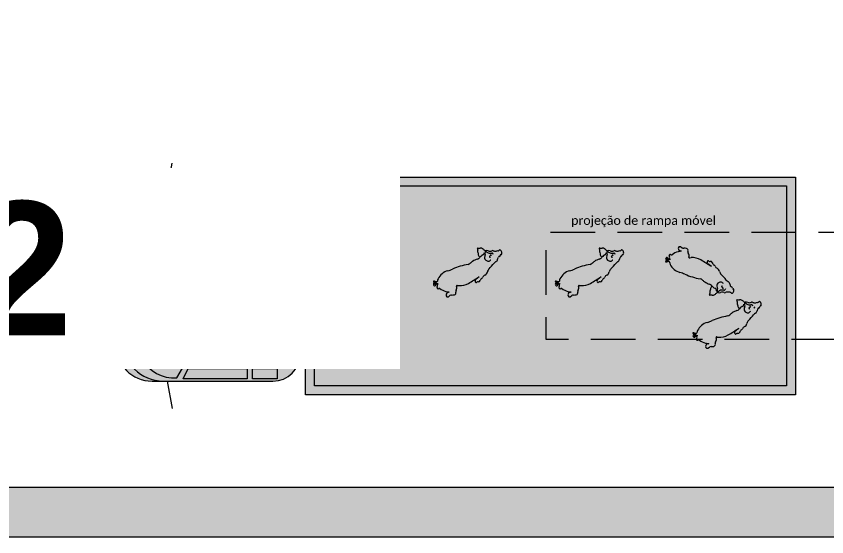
# Model space of a CAD drawing. Header units: metres. Extents: x 5 to 242, y -3 to 162.
# Drawn here: x 144.13 to 153.2, y 95.55 to 101.38 of the extents above; entities that cross this region are included whole.
import ezdxf

# ---------------------------------------------------------------- set-up
doc = ezdxf.new("R2010")
doc.units = ezdxf.units.M
doc.linetypes.add('IMPORT-Dashed _3_', pattern=[0.75, 0.5, -0.25])
doc.layers.add('1053_ARQ_BASE_MATADOURO_dwg', color=7, linetype='Continuous', lineweight=5, true_color=0x767676)
for name, color, linetype, lineweight in [('A-COTAS', 7, 'Continuous', 9), ('A-DETL', 7, 'Continuous', 5), ('A-DETL-GENF', 7, 'Continuous', 5), ('A-EQUIPAMENTOS', 7, 'Continuous', 5), ('A-TEXTO1', 7, 'Continuous', 5), ('A_PROJEÇÃO', 7, 'IMPORT-Dashed _3_', 5), ('G-ANNO-TEXT', 7, 'Continuous', 5)]:
    doc.layers.add(name, color=color, linetype=linetype, lineweight=lineweight)
doc.styles.add('Calibri', font='calibri.ttf', dxfattribs={"height": 0.1})
doc.styles.add('Century Gothic_B_1', font='GOTHICB.TTF', dxfattribs={"height": 1.5})

# ---------------------------------------------------------------- blocks, each defined once
blk = doc.blocks.new('1053_ARQ_BASE_MATADOURO_dwg_CAMINHÃO PORCOS-4039610-TÉRREO 1_20')
at = {"layer": 'A-COTAS', "lineweight": 5, "true_color": 0xe2e2e2}
for points in [[(-5.4864, -1.2192), (0, -1.2192), (0, 1.2192), (-5.4864, 1.2192)], [(-7.2057, -1.0668), (-5.7933, -1.0609), (-5.7361, -1.0436), (-5.6834, -1.0154), (-5.6372, -0.9775), (-5.5993, -0.9313), (-5.5711, -0.8786), (-5.5538, -0.8215), (-5.5479, -0.762), (-5.5538, 0.8215), (-5.5711, 0.8786), (-5.5993, 0.9313), (-5.6372, 0.9775), (-5.6834, 1.0154), (-5.7361, 1.0436), (-5.7933, 1.0609), (-5.8527, 1.0668), (-7.2762, 1.0606), (-7.3447, 1.0423), (-7.4089, 1.0124), (-7.4669, 0.9717), (-7.517, 0.9216), (-7.5576, 0.8636), (-7.5976, 0.762), (-7.6059, 0.731), (-7.6121, 0.6604), (-7.6059, -0.731), (-7.5876, -0.7994), (-7.5576, -0.8636), (-7.517, -0.9216), (-7.4669, -0.9717), (-7.4089, -1.0124), (-7.3447, -1.0423), (-7.2762, -1.0606)]]:
    blk.add_hatch(color=254, dxfattribs=at).paths.add_polyline_path(points)
at = {"layer": 'A-EQUIPAMENTOS', "color": 253, "true_color": 0xaaaaaa}
for p, q in [((-7.035, 1.0668), (-6.9818, 1.3727)), ((-5.8527, 1.0668), (-7.2057, 1.0668)), ((-6.8648, 0.9213), (-6.929, 1.0283)), ((-5.8366, 0.8823), (-6.751, 0.8823)), ((-6.9711, -0.7335), (-6.9711, 0.7335)), ((-6.9034, 0.7299), (-6.9034, -0.7299)), ((-5.6842, -0.7299), (-5.6842, 0.7299)), ((-5.5479, -0.762), (-5.5479, 0.762)), ((-7.6121, 0.6604), (-7.6121, -0.6604)), ((-7.5359, 0.6096), (-7.5359, -0.6096)), ((-3.476, 0.3865), (-3.4774, 0.3791)), ((-3.3336, 0.3914), (-3.3487, 0.3897)), ((-3.3164, 0.4006), (-3.3223, 0.396)), ((-2.1107, 0.3865), (-2.1121, 0.3791)), ((-1.9683, 0.3914), (-1.9834, 0.3897)), ((-1.9511, 0.4006), (-1.957, 0.396)), ((-1.2776, 0.389), (-1.2889, 0.3912)), ((-3.4056, 0.3393), (-3.4097, 0.3444)), ((-3.3847, 0.3513), (-3.3898, 0.3615)), ((-2.0403, 0.3393), (-2.0444, 0.3444)), ((-2.0194, 0.3513), (-2.0245, 0.3615)), ((-1.4108, 0.3065), (-1.4077, 0.3023)), ((-1.1843, 0.3151), (-1.1695, 0.3162)), ((-0.942, 0.2162), (-0.9807, 0.2469)), ((-3.5416, 0.103), (-3.5803, 0.0723)), ((-2.1763, 0.103), (-2.215, 0.0723)), ((-4.0105, 0.0128), (-4.0073, 0.0169)), ((-3.7839, 0.0041), (-3.7691, 0.003)), ((-2.6452, 0.0128), (-2.642, 0.0169)), ((-2.4186, 0.0041), (-2.4038, 0.003)), ((-3.8772, -0.0697), (-3.8886, -0.072)), ((-2.5119, -0.0697), (-2.5233, -0.072)), ((-0.8764, -0.0673), (-0.8777, -0.0599)), ((-0.8059, -0.02), (-0.8101, -0.0251)), ((-0.7851, -0.0321), (-0.7902, -0.0423)), ((-0.734, -0.0721), (-0.7491, -0.0705)), ((-0.7167, -0.0814), (-0.7226, -0.0768)), ((-0.4105, -0.1771), (-0.4164, -0.1817)), ((-0.5701, -0.1912), (-0.5715, -0.1986)), ((-0.4997, -0.2384), (-0.5039, -0.2333)), ((-0.4789, -0.2264), (-0.484, -0.2162)), ((-0.4277, -0.1863), (-0.4429, -0.188)), ((-0.6358, -0.4746), (-0.6745, -0.5053)), ((-1.1046, -0.5649), (-1.1015, -0.5608)), ((-0.8781, -0.5735), (-0.8633, -0.5747)), ((-0.9713, -0.6474), (-0.9827, -0.6497)), ((-6.751, -0.8823), (-5.8366, -0.8823)), ((-6.929, -1.0283), (-6.8648, -0.9213)), ((-7.2057, -1.0668), (-5.8527, -1.0668)), ((-7.035, -1.0668), (-6.9818, -1.3727))]:
    blk.add_line(p, q, dxfattribs=at)
at = {"layer": 'A-EQUIPAMENTOS', "color": 253, "true_color": 0xaaaaaa, "flags": 128}
for points in [[(0, -1.2192), (-5.4864, -1.2192), (-5.4864, 1.2192), (0, 1.2192)], [(-0.1, -1.1192), (-5.3864, -1.1192), (-5.3864, 1.1192), (-0.1, 1.1192)], [(-6.1389, 1.0416), (-6.8565, 1.0416), (-6.8009, 0.9254), (-6.1389, 0.9254)], [(-5.8036, 0.9254), (-5.8036, 1.0416), (-6.0811, 1.0416), (-6.0811, 0.9254)], [(-0.4571, -0.2389), (-0.4645, -0.2412), (-0.4622, -0.2477)], [(-6.1389, -1.0416), (-6.8565, -1.0416), (-6.8009, -0.9254), (-6.1389, -0.9254)], [(-5.8036, -0.9254), (-5.8036, -1.0416), (-6.0811, -1.0416), (-6.0811, -0.9254)]]:
    blk.add_lwpolyline(points, close=True, dxfattribs=at)
for points in [[(-1.3049, 0.4401), (-1.2878, 0.4401), (-1.2707, 0.4276)], [(-3.5246, 0.3308), (-3.5336, 0.3212), (-3.5395, 0.3149)], [(-2.1593, 0.3308), (-2.1683, 0.3212), (-2.1742, 0.3149)], [(-0.925, -0.0116), (-0.934, -0.002), (-0.9399, 0.0043)], [(-3.9045, -0.1209), (-3.8874, -0.1209), (-3.8704, -0.1084)], [(-2.5392, -0.1209), (-2.5221, -0.1209), (-2.5051, -0.1084)], [(-0.6188, -0.2469), (-0.6278, -0.2564), (-0.6337, -0.2627)], [(-0.9986, -0.6986), (-0.9816, -0.6986), (-0.9645, -0.6861)]]:
    blk.add_lwpolyline(points, dxfattribs=at)
at = {"layer": 'A-EQUIPAMENTOS', "color": 253, "true_color": 0xaaaaaa}
for centre, radius, start, end in [((-7.2057, 0.6604), 0.4064, 90, 180), ((-7.0787, 0.6096), 0.4572, 90, 180), ((-6.9637, 0.6434), 0.3864, 84.85508, 158.41457), ((-5.8527, 0.762), 0.3048, 0, 90), ((-6.751, 0.7299), 0.2227, 120.70749, 180), ((-7.1723, 0.7629), 0.1524, 147.20963, 171.42257), ((-6.751, 0.7299), 0.1524, 90, 180), ((-5.8366, 0.7299), 0.1524, 0, 90), ((-2.1146, 0), 5.2673, 171.42257, 188.89184), ((-7.4279, 0.5252), 0.1531, 134.48711, 225.15619), ((-3.5596, 0.42), 0.00375, 78.41611, 217.82362), ((-3.5773, 0.4063), 0.0187, 351.57614, 37.82362), ((-3.4406, 0.386), 0.1196, 171.57614, 181.26606), ((-3.5355, 0.3839), 0.0246, 181.26606, 224.81511), ((-3.5445, 0.4937), 0.0715, 258.41611, 279.76648), ((-3.5571, 0.3625), 0.00582, 328.61412, 44.81511), ((-3.5263, 0.3883), 0.0355, 50.60121, 99.76648), ((-3.8423, 0.0036), 0.5333, 47.36943, 50.60121), ((-3.5778, 0.3971), 0.0966, 337.82905, 346.57911), ((-3.4739, 0.4038), 0.0106, 227.36943, 290.87509), ((-3.4213, 0.3686), 0.057, 169.37262, 199.56817), ((-3.4777, 0.3589), 0.0276, 46.87239, 86.38761), ((-3.4562, 0.3572), 0.0392, 67.46551, 110.87509), ((-3.4296, 0.4102), 0.0427, 226.87239, 255.54116), ((-3.4209, 0.4424), 0.053, 247.46551, 293.69108), ((-3.4179, 0.4557), 0.0896, 255.54116, 280.32182), ((-3.3999, 0.3565), 0.0112, 26.58166, 100.32182), ((-3.3925, 0.3777), 0.0177, 63.12901, 113.69108), ((-3.3676, 0.4267), 0.0372, 243.12901, 263.4954), ((-3.3603, 0.491), 0.102, 263.4954, 276.5046), ((-3.336, 0.4135), 0.0222, 276.16661, 308.13687), ((-3.3119, 0.3951), 0.00713, 77.26147, 129.2361), ((-3.3154, 0.3795), 0.0231, 56.37188, 77.26147), ((-3.3168, 0.3773), 0.0257, 21.95694, 56.37188), ((-3.3141, 0.3676), 0.0248, 324.16614, 358.25245), ((-3.339, 0.3684), 0.0496, 358.25245, 21.95694), ((-2.1943, 0.42), 0.00375, 78.41611, 217.82362), ((-2.212, 0.4063), 0.0187, 351.57614, 37.82362), ((-2.0753, 0.386), 0.1196, 171.57614, 181.26606), ((-2.1702, 0.3839), 0.0246, 181.26606, 224.81511), ((-2.1792, 0.4937), 0.0715, 258.41611, 279.76648), ((-2.1918, 0.3625), 0.00582, 328.61412, 44.81511), ((-2.1611, 0.3883), 0.0355, 50.60121, 99.76648), ((-2.477, 0.0036), 0.5333, 47.36943, 50.60121), ((-2.2125, 0.3971), 0.0966, 337.82905, 346.57911), ((-2.1087, 0.4038), 0.0106, 227.36943, 290.87509), ((-2.056, 0.3686), 0.057, 169.37262, 199.56817), ((-2.1124, 0.3589), 0.0276, 46.87239, 86.38761), ((-2.0909, 0.3572), 0.0392, 67.46551, 110.87509), ((-2.0644, 0.4102), 0.0427, 226.87239, 255.54116), ((-2.0556, 0.4424), 0.053, 247.46551, 293.69108), ((-2.0526, 0.4557), 0.0896, 255.54116, 280.32182), ((-2.0346, 0.3565), 0.0112, 26.58166, 100.32182), ((-2.0272, 0.3777), 0.0177, 63.12901, 113.69108), ((-2.0023, 0.4267), 0.0372, 243.12901, 263.4954), ((-1.995, 0.491), 0.102, 263.4954, 276.5046), ((-1.9707, 0.4135), 0.0222, 276.16661, 308.13687), ((-1.9466, 0.3951), 0.00713, 77.26147, 129.2361), ((-1.9501, 0.3795), 0.0231, 56.37188, 77.26147), ((-1.9516, 0.3773), 0.0257, 21.95694, 56.37188), ((-1.9488, 0.3676), 0.0248, 324.16614, 358.25245), ((-1.9737, 0.3684), 0.0496, 358.25245, 21.95694), ((-1.2627, 0.1909), 0.1985, 105.63505, 127.11052), ((-1.2623, 0.1895), 0.2, 94.36655, 105.63505), ((-1.2905, 0.4215), 0.0235, 127.74978, 181.81579), ((-1.2828, 0.4218), 0.0311, 181.81579, 258.69803), ((-1.2533, 0.4513), 0.0294, 233.76597, 271.54984), ((-1.2493, 0.3018), 0.1201, 76.22794, 91.54984), ((-1.2261, 0.3965), 0.0226, 340.40848, 76.22794), ((-1.1832, 0.3813), 0.0229, 160.40848, 217.54956), ((-1.2372, 0.3398), 0.0452, 336.7108, 37.54956), ((-3.5077, 0.1157), 0.1926, 124.38408, 134.25603), ((-3.5065, 0.1139), 0.1947, 106.89468, 124.38408), ((-3.5787, 0.3515), 0.0536, 286.89468, 316.95424), ((-3.5408, 0.3525), 0.0132, 148.61412, 203.48985), ((-3.4874, 0.3758), 0.0715, 203.48985, 229.69615), ((-3.4767, 0.2856), 0.0659, 113.18051, 136.67152), ((-3.5132, 0.3708), 0.0269, 293.18051, 337.82905), ((-3.4485, 0.3158), 0.0346, 145.23152, 232.61108), ((-3.4895, 0.3443), 0.0153, 325.23152, 19.56817), ((-3.4335, 0.3354), 0.0592, 232.61108, 266.12259), ((-3.4362, 0.2954), 0.0192, 266.12259, 316.85184), ((-3.4254, 0.3277), 0.00327, 83.5101, 260.21837), ((-3.4275, 0.3156), 0.00898, 354.42971, 80.21837), ((-3.4245, 0.336), 0.00508, 263.5101, 11.02916), ((-3.4043, 0.2655), 0.0246, 105.03875, 136.85184), ((-3.4097, 0.3389), 0.00997, 152.6993, 191.02916), ((-3.4138, 0.341), 0.00529, 39.30994, 152.6993), ((-3.3738, 0.3037), 0.0375, 299.99736, 350.31447), ((-3.3187, 0.2943), 0.0185, 143.25835, 170.31447), ((-3.3621, 0.3267), 0.0356, 323.25835, 353.10998), ((-3.3182, 0.3214), 0.00853, 99.69602, 173.10998), ((-3.3226, 0.3471), 0.0175, 279.69602, 358.29088), ((-3.2941, 0.3462), 0.011, 128.54563, 178.29088), ((-3.3, 0.3536), 0.00156, 14.60996, 128.54563), ((-3.2961, 0.3546), 0.00247, 194.60996, 324.16614), ((-2.1424, 0.1157), 0.1926, 124.38408, 134.25603), ((-2.1412, 0.1139), 0.1947, 106.89468, 124.38408), ((-2.2134, 0.3515), 0.0536, 286.89468, 316.95424), ((-2.1755, 0.3525), 0.0132, 148.61412, 203.48985), ((-2.1221, 0.3758), 0.0715, 203.48985, 229.69615), ((-2.1114, 0.2856), 0.0659, 113.18051, 136.67152), ((-2.1479, 0.3708), 0.0269, 293.18051, 337.82905), ((-2.0832, 0.3158), 0.0346, 145.23152, 232.61108), ((-2.1242, 0.3443), 0.0153, 325.23152, 19.56817), ((-2.0682, 0.3354), 0.0592, 232.61108, 266.12259), ((-2.0709, 0.2954), 0.0192, 266.12259, 316.85184), ((-2.0601, 0.3277), 0.00327, 83.5101, 260.21837), ((-2.0622, 0.3156), 0.00898, 354.42971, 80.21837), ((-2.0592, 0.336), 0.00508, 263.5101, 11.02916), ((-2.039, 0.2655), 0.0246, 105.03875, 136.85184), ((-2.0444, 0.3389), 0.00997, 152.6993, 191.02916), ((-2.0485, 0.341), 0.00529, 39.30994, 152.6993), ((-2.0085, 0.3037), 0.0375, 299.99736, 350.31447), ((-1.9534, 0.2943), 0.0185, 143.25835, 170.31447), ((-1.9968, 0.3267), 0.0356, 323.25835, 353.10998), ((-1.9529, 0.3214), 0.00853, 99.69602, 173.10998), ((-1.9573, 0.3471), 0.0175, 279.69602, 358.29088), ((-1.9288, 0.3462), 0.011, 128.54563, 178.29088), ((-1.9347, 0.3536), 0.00156, 14.60996, 128.54563), ((-1.9308, 0.3546), 0.00247, 194.60996, 324.16614), ((-1.4535, 0.2707), 0.00281, 90.39676, 258.71472), ((-1.4332, 0.3004), 0.0226, 159.31598, 245.95352), ((-1.4413, 0.3035), 0.0139, 52.36592, 159.31598), ((-1.4489, 0.2937), 0.0263, 258.71472, 52.36592), ((-1.4537, 0.2933), 0.0198, 270.39676, 17.15818), ((-1.4395, 0.2977), 0.00502, 17.15818, 175.17323), ((-1.4387, 0.2976), 0.00584, 175.17323, 240.15332), ((-1.4053, 0.3629), 0.091, 245.95352, 262.65104), ((-1.4294, 0.3138), 0.0246, 240.15332, 316.46529), ((-1.4179, 0.2655), 0.00728, 4.60271, 82.65104), ((-1.4068, 0.3423), 0.00816, 107.71115, 203.9667), ((-1.3934, 0.3184), 0.0211, 162.22575, 214.38046), ((-1.4324, 0.3309), 0.0199, 342.22575, 23.9667), ((-1.4171, 0.3022), 0.00762, 316.46529, 34.38046), ((-1.4041, 0.3338), 0.017, 59.61764, 107.71115), ((-1.4279, 0.287), 0.0254, 12.54098, 37.14954), ((-1.3896, 0.3586), 0.0117, 239.61764, 307.11052), ((-1.1895, 0.3192), 0.00669, 156.7108, 321.39841), ((-1.1556, 0.1348), 0.182, 59.27791, 94.3955), ((-2.8431, -2.705), 3.4853, 56.94335, 59.27791), ((-0.966, 0.2654), 0.0237, 155.44385, 231.56662), ((-0.9778, 0.2708), 0.0107, 47.1599, 155.44385), ((-0.958, 0.2921), 0.0183, 227.1599, 280.97138), ((-0.9508, 0.255), 0.0195, 13.01904, 100.97138), ((-4.0054, 0.5701), 0.4161, 285.49884, 293.47979), ((-3.5253, -0.5351), 0.7889, 100.31101, 113.47979), ((-3.675, 0.2873), 0.0471, 280.31101, 314.25603), ((-3.3781, 0.1397), 0.0745, 136.8653, 166.95503), ((-4.7508, 1.4258), 1.8066, 316.8653, 319.57264), ((-3.3159, 0.2034), 0.0784, 119.99736, 139.57264), ((-2.6402, 0.5701), 0.4161, 285.49884, 293.47979), ((-2.16, -0.5351), 0.7889, 100.31101, 113.47979), ((-2.3097, 0.2873), 0.0471, 280.31101, 314.25603), ((-2.0128, 0.1397), 0.0745, 136.8653, 166.95503), ((-3.3855, 1.4258), 1.8066, 316.8653, 319.57264), ((-1.9506, 0.2034), 0.0784, 119.99736, 139.57264), ((-1.3408, 0.2717), 0.07, 184.60271, 205.92877), ((-1.2485, 0.3166), 0.1727, 205.92877, 254.50116), ((-0.8922, 0.2685), 0.0406, 193.01904, 243.75652), ((-0.9182, 0.2158), 0.0182, 19.55204, 63.75652), ((-0.8616, 0.2359), 0.0419, 199.55204, 244.7648), ((-0.9016, 0.1511), 0.0519, 13.04497, 64.7648), ((-3.8481, 0.0027), 0.1727, 105.49884, 154.07123), ((-5.4428, 3.0242), 3.4853, 300.72209, 303.05665), ((-3.5178, 0.1034), 0.0182, 296.24348, 340.44796), ((-3.4612, 0.0833), 0.0419, 115.2352, 160.44796), ((-3.5012, 0.1682), 0.0519, 295.2352, 346.95503), ((-2.4828, 0.0027), 0.1727, 105.49884, 154.07123), ((-4.0775, 3.0242), 3.4853, 300.72209, 303.05665), ((-2.1525, 0.1034), 0.0182, 296.24348, 340.44796), ((-2.0959, 0.0833), 0.0419, 115.2352, 160.44796), ((-2.1359, 0.1682), 0.0519, 295.2352, 346.95503), ((-1.4058, -0.2509), 0.4161, 66.52021, 74.50116), ((-0.9257, 0.8544), 0.7889, 246.52021, 259.68899), ((-0.7785, 0.1796), 0.0745, 193.04497, 223.1347), ((-2.1512, -1.1065), 1.8066, 40.42736, 43.1347), ((-4.0531, 0.0486), 0.00281, 101.28528, 269.60324), ((-4.0328, 0.0188), 0.0226, 114.04648, 200.68402), ((-4.041, 0.0157), 0.0139, 200.68402, 307.63408), ((-4.0485, 0.0255), 0.0263, 307.63408, 101.28528), ((-4.0533, 0.0259), 0.0198, 342.84182, 89.60324), ((-4.0383, 0.0216), 0.00584, 119.84668, 184.82677), ((-4.0391, 0.0216), 0.00502, 184.82677, 342.84182), ((-4.005, -0.0437), 0.091, 97.34896, 114.04648), ((-4.029, 0.0054), 0.0246, 43.53471, 119.84668), ((-4.0175, 0.0538), 0.00728, 277.34896, 355.39729), ((-3.993, 0.0008), 0.0211, 145.61954, 197.77425), ((-4.0167, 0.0171), 0.00762, 325.61954, 43.53471), ((-3.9405, 0.0476), 0.07, 154.07123, 175.39729), ((-4.0275, 0.0322), 0.0254, 322.85046, 347.45902), ((-3.7891, 0), 0.00669, 38.60159, 203.2892), ((-3.7552, 0.1845), 0.182, 265.6045, 300.72209), ((-3.5656, 0.0538), 0.0237, 128.43338, 204.55615), ((-3.5774, 0.0484), 0.0107, 204.55615, 312.8401), ((-3.5576, 0.0271), 0.0183, 79.02862, 132.8401), ((-3.5504, 0.0642), 0.0195, 259.02862, 346.98096), ((-3.4918, 0.0507), 0.0406, 116.24348, 166.98096), ((-2.6878, 0.0486), 0.00281, 101.28528, 269.60324), ((-2.6675, 0.0188), 0.0226, 114.04648, 200.68402), ((-2.6757, 0.0157), 0.0139, 200.68402, 307.63408), ((-2.6833, 0.0255), 0.0263, 307.63408, 101.28528), ((-2.688, 0.0259), 0.0198, 342.84182, 89.60324), ((-2.673, 0.0216), 0.00584, 119.84668, 184.82677), ((-2.6739, 0.0216), 0.00502, 184.82677, 342.84182), ((-2.6397, -0.0437), 0.091, 97.34896, 114.04648), ((-2.6637, 0.0054), 0.0246, 43.53471, 119.84668), ((-2.6522, 0.0538), 0.00728, 277.34896, 355.39729), ((-2.6278, 0.0008), 0.0211, 145.61954, 197.77425), ((-2.6514, 0.0171), 0.00762, 325.61954, 43.53471), ((-2.5752, 0.0476), 0.07, 154.07123, 175.39729), ((-2.6622, 0.0322), 0.0254, 322.85046, 347.45902), ((-2.4239, 0), 0.00669, 38.60159, 203.2892), ((-2.3899, 0.1845), 0.182, 265.6045, 300.72209), ((-2.2003, 0.0538), 0.0237, 128.43338, 204.55615), ((-2.2121, 0.0484), 0.0107, 204.55615, 312.8401), ((-2.1923, 0.0271), 0.0183, 79.02862, 132.8401), ((-2.1851, 0.0642), 0.0195, 259.02862, 346.98096), ((-2.1265, 0.0507), 0.0406, 116.24348, 166.98096), ((-1.0753, 0.0319), 0.0471, 45.74397, 79.68899), ((-0.9081, 0.2035), 0.1926, 225.74397, 235.61592), ((-0.9069, 0.2053), 0.1947, 235.61592, 253.10532), ((-0.9791, -0.0323), 0.0536, 43.04576, 73.10532), ((-0.8489, 0.0034), 0.0346, 127.38892, 214.76848), ((-0.8339, -0.0162), 0.0592, 93.87741, 127.38892), ((-0.8366, 0.0238), 0.0192, 43.14816, 93.87741), ((-0.8279, 0.0036), 0.00898, 279.78163, 5.57029), ((-0.8046, 0.0537), 0.0246, 223.14816, 254.96125), ((-0.7163, 0.1158), 0.0784, 220.42736, 240.00264), ((-0.7742, 0.0155), 0.0375, 9.68553, 60.00264), ((-0.719, 0.0249), 0.0185, 189.68553, 216.74165), ((-0.7624, -0.0075), 0.0356, 6.89002, 36.74165), ((-4.0064, -0.023), 0.00816, 156.0333, 252.28885), ((-4.0321, -0.0117), 0.0199, 336.0333, 17.77425), ((-4.0037, -0.0146), 0.017, 252.28885, 300.38236), ((-3.9892, -0.0394), 0.0117, 52.88948, 120.38236), ((-3.8624, 0.1283), 0.1985, 232.88948, 254.36495), ((-3.862, 0.1297), 0.2, 254.36495, 265.63345), ((-3.8825, -0.1025), 0.0311, 101.30197, 178.18421), ((-3.8257, -0.0773), 0.0226, 283.77206, 19.59152), ((-3.7829, -0.0621), 0.0229, 142.45044, 199.59152), ((-3.8369, -0.0206), 0.0452, 322.45044, 23.2892), ((-2.6411, -0.023), 0.00816, 156.0333, 252.28885), ((-2.6668, -0.0117), 0.0199, 336.0333, 17.77425), ((-2.6385, -0.0146), 0.017, 252.28885, 300.38236), ((-2.6239, -0.0394), 0.0117, 52.88948, 120.38236), ((-2.4971, 0.1283), 0.1985, 232.88948, 254.36495), ((-2.4967, 0.1297), 0.2, 254.36495, 265.63345), ((-2.5172, -0.1025), 0.0311, 101.30197, 178.18421), ((-2.4604, -0.0773), 0.0226, 283.77206, 19.59152), ((-2.4176, -0.0621), 0.0229, 142.45044, 199.59152), ((-2.4716, -0.0206), 0.0452, 322.45044, 23.2892), ((-0.9777, -0.0871), 0.0187, 322.17638, 8.42386), ((-0.9359, -0.0647), 0.0246, 135.18489, 178.73394), ((-0.841, -0.0668), 0.1196, 178.73394, 188.42386), ((-0.9412, -0.0333), 0.0132, 156.51015, 211.38588), ((-0.8877, -0.0566), 0.0715, 130.30385, 156.51015), ((-0.9575, -0.0433), 0.00582, 315.18489, 31.38588), ((-0.8771, 0.0336), 0.0659, 223.32848, 246.81949), ((-1.2427, 0.3156), 0.5333, 309.39879, 312.63057), ((-0.9136, -0.0516), 0.0269, 22.17095, 66.81949), ((-0.9782, -0.0779), 0.0966, 13.42089, 22.17095), ((-0.8743, -0.0845), 0.0106, 69.12491, 132.63057), ((-0.8217, -0.0493), 0.057, 160.43183, 190.62738), ((-0.8899, -0.0251), 0.0153, 340.43183, 34.76848), ((-0.8781, -0.0397), 0.0276, 273.61239, 313.12761), ((-0.8566, -0.038), 0.0392, 249.12491, 292.53449), ((-0.83, -0.091), 0.0427, 104.45884, 133.12761), ((-0.8212, -0.1232), 0.053, 66.30892, 112.53449), ((-0.8183, -0.1365), 0.0896, 79.67818, 104.45884), ((-0.8258, -0.0085), 0.00327, 99.78163, 276.4899), ((-0.8248, -0.0168), 0.00508, 348.97084, 96.4899), ((-0.8101, -0.0196), 0.00997, 168.97084, 207.3007), ((-0.8142, -0.0218), 0.00529, 207.3007, 320.69006), ((-0.8002, -0.0372), 0.0112, 259.67818, 333.41834), ((-0.7928, -0.0584), 0.0177, 246.30892, 296.87099), ((-0.768, -0.1074), 0.0372, 96.5046, 116.87099), ((-0.7607, -0.1718), 0.102, 83.4954, 96.5046), ((-0.7364, -0.0943), 0.0222, 51.86313, 83.83339), ((-0.7186, -0.0022), 0.00853, 186.89002, 260.30398), ((-0.723, -0.0278), 0.0175, 1.70912, 80.30398), ((-0.7122, -0.0759), 0.00713, 230.7639, 282.73853), ((-0.7157, -0.0603), 0.0231, 282.73853, 303.62812), ((-0.6945, -0.027), 0.011, 181.70912, 231.45437), ((-0.7172, -0.0581), 0.0257, 303.62812, 338.04306), ((-0.7003, -0.0343), 0.00156, 231.45437, 345.39004), ((-0.6964, -0.0354), 0.00247, 35.83386, 165.39004), ((-0.7145, -0.0484), 0.0248, 1.74755, 35.83386), ((-0.7393, -0.0492), 0.0496, 338.04306, 1.74755), ((-3.8901, -0.1023), 0.0235, 178.18421, 232.25022), ((-3.853, -0.1321), 0.0294, 88.45016, 126.23403), ((-3.8489, 0.0174), 0.1201, 268.45016, 283.77206), ((-2.5248, -0.1023), 0.0235, 178.18421, 232.25022), ((-2.4877, -0.1321), 0.0294, 88.45016, 126.23403), ((-2.4836, 0.0174), 0.1201, 268.45016, 283.77206), ((-0.96, -0.1008), 0.00375, 142.17638, 281.58389), ((-0.9449, -0.1745), 0.0715, 80.23352, 101.58389), ((-0.9267, -0.069), 0.0355, 260.23352, 309.39879), ((-0.6537, -0.1577), 0.00375, 78.41611, 217.82362), ((-0.6715, -0.1714), 0.0187, 351.57614, 37.82362), ((-0.5347, -0.1916), 0.1196, 171.57614, 181.26606), ((-0.6386, -0.084), 0.0715, 258.41611, 279.76648), ((-0.6205, -0.1894), 0.0355, 50.60121, 99.76648), ((-0.9364, -0.574), 0.5333, 47.36943, 50.60121), ((-0.5504, -0.2204), 0.0392, 67.46551, 110.87509), ((-0.406, -0.1826), 0.00713, 77.26147, 129.2361), ((-0.4095, -0.1982), 0.0231, 56.37188, 77.26147), ((-0.411, -0.2004), 0.0257, 21.95694, 56.37188), ((-7.1171, -0.4066), 0.1669, 126.03477, 150.34329), ((-7.1698, -0.3342), 0.0773, 90, 126.03477), ((-7.1698, -0.3342), 0.0773, 53.96523, 90), ((-7.2224, -0.4066), 0.1669, 29.65671, 53.96523), ((-0.6728, -0.2262), 0.0536, 286.89468, 316.95424), ((-0.6297, -0.1937), 0.0246, 181.26606, 224.81511), ((-0.635, -0.2251), 0.0132, 148.61412, 203.48985), ((-0.6512, -0.2152), 0.00582, 328.61412, 44.81511), ((-0.5815, -0.2019), 0.0715, 203.48985, 229.69615), ((-0.5709, -0.2921), 0.0659, 113.18051, 136.67152), ((-0.6074, -0.2068), 0.0269, 293.18051, 337.82905), ((-0.6719, -0.1805), 0.0966, 337.82905, 346.57911), ((-0.5426, -0.2618), 0.0346, 145.23152, 232.61108), ((-0.5681, -0.1739), 0.0106, 227.36943, 290.87509), ((-0.5154, -0.2091), 0.057, 169.37262, 199.56817), ((-0.5836, -0.2334), 0.0153, 325.23152, 19.56817), ((-0.5719, -0.2188), 0.0276, 46.87239, 86.38761), ((-0.5238, -0.1674), 0.0427, 226.87239, 255.54116), ((-0.515, -0.1353), 0.053, 247.46551, 293.69108), ((-0.5121, -0.122), 0.0896, 255.54116, 280.32182), ((-0.5195, -0.25), 0.00327, 83.5101, 260.21837), ((-0.5216, -0.2621), 0.00898, 354.42971, 80.21837), ((-0.5186, -0.2417), 0.00508, 263.5101, 11.02916), ((-0.5038, -0.2388), 0.00997, 152.6993, 191.02916), ((-0.508, -0.2367), 0.00529, 39.30994, 152.6993), ((-0.494, -0.2212), 0.0112, 26.58166, 100.32182), ((-0.4866, -0.2), 0.0177, 63.12901, 113.69108), ((-0.4618, -0.151), 0.0372, 243.12901, 263.4954), ((-0.4544, -0.0866), 0.102, 263.4954, 276.5046), ((-0.4301, -0.1642), 0.0222, 276.16661, 308.13687), ((-0.4562, -0.251), 0.0356, 323.25835, 353.10998), ((-0.4123, -0.2563), 0.00853, 99.69602, 173.10998), ((-0.4167, -0.2306), 0.0175, 279.69602, 358.29088), ((-0.3883, -0.2315), 0.011, 128.54563, 178.29088), ((-0.3941, -0.2241), 0.00156, 14.60996, 128.54563), ((-0.3902, -0.2231), 0.00247, 194.60996, 324.16614), ((-0.4083, -0.21), 0.0248, 324.16614, 358.25245), ((-0.4331, -0.2093), 0.0496, 358.25245, 21.95694), ((-7.0055, -0.4701), 0.2952, 150.34329, 166.72938), ((-7.3068, -0.4547), 0.264, 13.27062, 29.65671), ((-0.6195, -1.1128), 0.7889, 100.31101, 113.47979), ((-0.7691, -0.2903), 0.0471, 280.31101, 314.25603), ((-0.6019, -0.462), 0.1926, 124.38408, 134.25603), ((-0.6007, -0.4637), 0.1947, 106.89468, 124.38408), ((-0.5277, -0.2423), 0.0592, 232.61108, 266.12259), ((-0.5304, -0.2822), 0.0192, 266.12259, 316.85184), ((-1.845, 0.8481), 1.8066, 316.8653, 319.57264), ((-0.4984, -0.3122), 0.0246, 105.03875, 136.85184), ((-0.4101, -0.3743), 0.0784, 119.99736, 139.57264), ((-0.468, -0.274), 0.0375, 299.99736, 350.31447), ((-0.4128, -0.2834), 0.0185, 143.25835, 170.31447), ((-7.4279, -0.5252), 0.1531, 134.84381, 225.51289), ((-7.0051, -0.4702), 0.2957, 166.72938, 183.10294), ((-7.4407, -0.4862), 0.4015, 360, 13.27062), ((-0.9422, -0.575), 0.1727, 105.49884, 154.07123), ((-1.0996, -0.0076), 0.4161, 285.49884, 293.47979), ((-0.5954, -0.4095), 0.0519, 295.2352, 346.95503), ((-0.4723, -0.438), 0.0745, 136.8653, 166.95503), ((-6.8988, -0.4862), 0.4015, 180, 193.27062), ((-7.4407, -0.4862), 0.4015, 346.72938, 0), ((-1.1473, -0.5291), 0.00281, 101.28528, 269.60324), ((-1.127, -0.5589), 0.0226, 114.04648, 200.68402), ((-1.1427, -0.5521), 0.0263, 307.63408, 101.28528), ((-1.1474, -0.5517), 0.0198, 342.84182, 89.60324), ((-1.0991, -0.6214), 0.091, 97.34896, 114.04648), ((-1.1117, -0.5239), 0.00728, 277.34896, 355.39729), ((-1.0346, -0.5301), 0.07, 154.07123, 175.39729), ((-2.5369, 2.4465), 3.4853, 300.72209, 303.05665), ((-0.6597, -0.5239), 0.0237, 128.43338, 204.55615), ((-0.6715, -0.5293), 0.0107, 204.55615, 312.8401), ((-0.6518, -0.5506), 0.0183, 79.02862, 132.8401), ((-0.6446, -0.5134), 0.0195, 259.02862, 346.98096), ((-0.586, -0.527), 0.0406, 116.24348, 166.98096), ((-0.612, -0.4742), 0.0182, 296.24348, 340.44796), ((-0.5554, -0.4943), 0.0419, 115.2352, 160.44796), ((-7.0787, -0.6096), 0.4572, 180, 270), ((-7.0327, -0.5178), 0.264, 193.27062, 209.65671), ((-7.3068, -0.5178), 0.264, 330.34329, 346.72938), ((-1.1351, -0.562), 0.0139, 200.68402, 307.63408), ((-1.1325, -0.556), 0.00584, 119.84668, 184.82677), ((-1.1333, -0.5561), 0.00502, 184.82677, 342.84182), ((-1.1232, -0.5723), 0.0246, 43.53471, 119.84668), ((-1.1006, -0.6007), 0.00816, 156.0333, 252.28885), ((-1.0872, -0.5768), 0.0211, 145.61954, 197.77425), ((-1.1262, -0.5893), 0.0199, 336.0333, 17.77425), ((-1.1109, -0.5606), 0.00762, 325.61954, 43.53471), ((-1.0979, -0.5923), 0.017, 252.28885, 300.38236), ((-1.1217, -0.5455), 0.0254, 322.85046, 347.45902), ((-1.0834, -0.6171), 0.0117, 52.88948, 120.38236), ((-0.9565, -0.4494), 0.1985, 232.88948, 254.36495), ((-0.877, -0.6397), 0.0229, 142.45044, 199.59152), ((-0.931, -0.5982), 0.0452, 322.45044, 23.2892), ((-0.8833, -0.5777), 0.00669, 38.60159, 203.2892), ((-0.8493, -0.3932), 0.182, 265.6045, 300.72209), ((-7.2057, -0.6604), 0.4064, 180, 270), ((-7.1171, -0.5658), 0.1669, 209.65671, 233.96523), ((-7.1698, -0.6383), 0.0773, 233.96523, 270), ((-7.1698, -0.6383), 0.0773, 270, 306.03477), ((-7.2224, -0.5658), 0.1669, 306.03477, 330.34329), ((-0.9561, -0.448), 0.2, 254.36495, 265.63345), ((-0.9766, -0.6802), 0.0311, 101.30197, 178.18421), ((-0.9842, -0.68), 0.0235, 178.18421, 232.25022), ((-0.9471, -0.7098), 0.0294, 88.45016, 126.23403), ((-0.9431, -0.5603), 0.1201, 268.45016, 283.77206), ((-0.9198, -0.655), 0.0226, 283.77206, 19.59152), ((-7.1723, -0.7629), 0.1524, 188.57743, 212.79037), ((-6.9625, -0.6277), 0.402, 207.63682, 274.77223), ((-6.7582, -0.737), 0.2129, 179.07174, 239.97673), ((-6.751, -0.7299), 0.1524, 180, 270), ((-5.8527, -0.762), 0.3048, 270, 0), ((-5.8366, -0.7299), 0.1524, 270, 0.00001)]:
    blk.add_arc(centre, radius, start, end, dxfattribs=at)
blk = doc.blocks.new('1053_ARQ_BASE_MATADOURO_dwg_arq geral tgov-4039641-TÉRREO 1_20')
at = {"layer": 'A_PROJEÇÃO', "color": 253, "true_color": 0xaaaaaa, "flags": 128}
blk.add_lwpolyline([(-2.5504, 14.5781), (-6.5504, 14.5781), (-6.5504, 15.7781), (-2.5504, 15.7781)], close=True, dxfattribs=at)
blk.add_blockref('1053_ARQ_BASE_MATADOURO_dwg_CAMINHÃO PORCOS-4039610-TÉRREO 1_20', (-3.7564, 15.1781))
at = {"layer": 'A-TEXTO1', "insert": (-4.6478, 15.9616), "char_height": 0.1, "width": 1.970781, "attachment_point": 3, "line_spacing_factor": 1.158048, "style": 'Calibri'}
blk.add_mtext('projeção de rampa móvel', dxfattribs=at)
blk = doc.blocks.new('1053_ARQ_BASE_MATADOURO_dwg-3625622-TÉRREO 1_20')
blk.add_blockref('1053_ARQ_BASE_MATADOURO_dwg_arq geral tgov-4039641-TÉRREO 1_20', (130.2098, 83.186))

msp = doc.modelspace()

# ---------------------------------------------------------------- hatches: boundary and pattern name
at = {"layer": 'A-DETL-GENF', "true_color": 0xffff00}
h = msp.add_hatch(color=2, dxfattribs=at)
h.paths.add_polyline_path([(159.2772, 95.5542), (169.8307, 95.5542), (169.8307, 120.7142), (129.9669, 120.7142), (129.9669, 95.5542), (149.0587, 95.5542)])
h.paths.add_polyline_path([(130.4761, 96.1081), (130.4761, 120.3589), (169.3545, 120.3589), (169.3545, 96.1081), (138.8401, 96.1081)])

# ---------------------------------------------------------------- linework, layer by layer
at = {"layer": 'A-DETL'}
for p, q in [((169.3545, 96.1081), (130.4761, 96.1081)), ((129.9669, 95.5542), (169.8307, 95.5542))]:
    msp.add_line(p, q, dxfattribs=at)

# ---------------------------------------------------------------- block references
at = {"layer": '1053_ARQ_BASE_MATADOURO_dwg', "color": 253, "true_color": 0xaaaaaa}
msp.add_blockref('1053_ARQ_BASE_MATADOURO_dwg-3625622-TÉRREO 1_20', (26.3988, 0), dxfattribs=at)

# ---------------------------------------------------------------- next in the draw order: texts
at = {"layer": 'G-ANNO-TEXT', "color": 1, "true_color": 0xff0000, "insert": (131.9352, 99.3097), "char_height": 1.5, "width": 16.113919, "attachment_point": 1, "style": 'Century Gothic_B_1', "bg_fill": 3, "box_fill_scale": 1.25, "bg_fill_color": 256, "bg_fill_true_color": 13158600, "bg_fill_transparency": 0}
msp.add_mtext('PRANCHA 02', dxfattribs=at)

doc.saveas('drawing.dxf')
